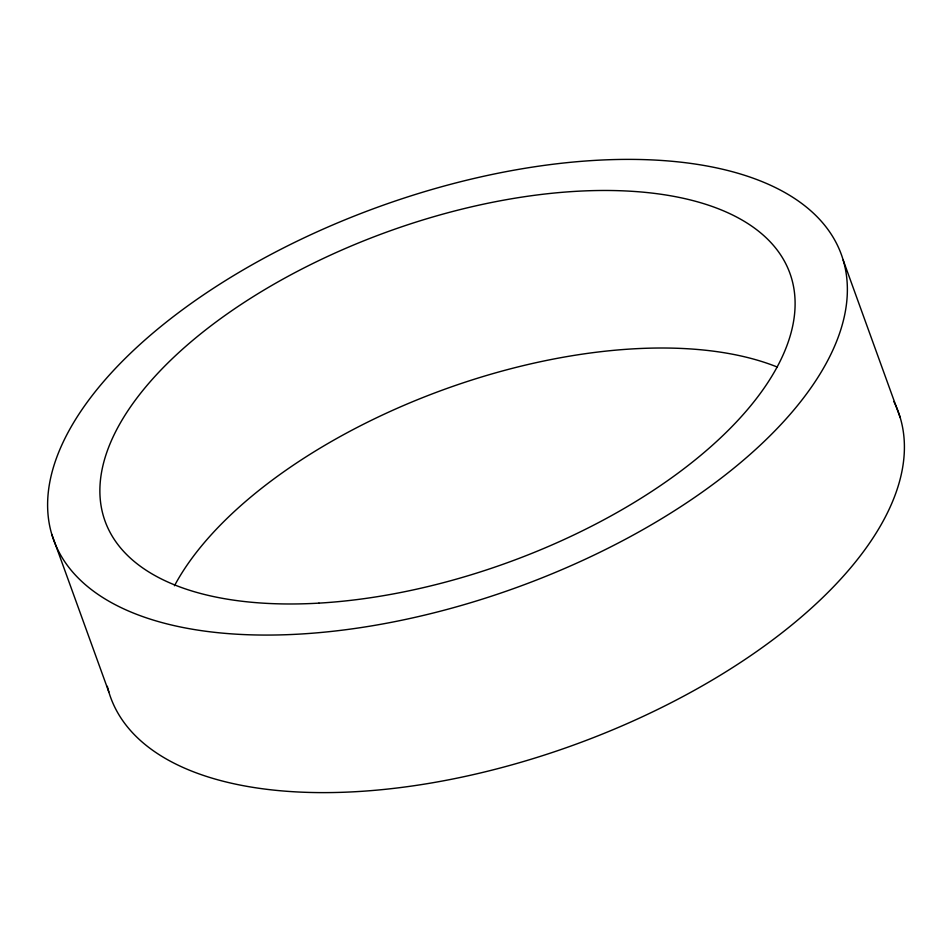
<?xml version="1.0" encoding="UTF-8"?>
<svg xmlns="http://www.w3.org/2000/svg" width="952" height="952" viewBox="0 0 952 952"><rect width="100%" height="100%" fill="white"/><g stroke="black" fill="none" stroke-linecap="round" stroke-linejoin="round"><path stroke-width="1.43" d="M843.186 260.098A418.916 202.455 -19.9 0 1 299.606 634.091A418.916 202.455 -19.9 0 1 199.67 297.488A418.916 202.455 -19.9 0 1 843.186 260.098L900.211 417.642M51.789 534.358L108.814 691.902M893.833 401.518A418.916 202.455 -19.9 0 1 573.485 745.118A418.916 202.455 -19.9 0 1 107.326 686.297M174.466 585.754A364.164 175.989 -19.9 0 1 444.156 389.451A364.164 175.989 -19.9 0 1 777.332 367.067M318.932 603.128A364.164 175.989 -19.9 0 0 791.469 278.02A364.164 175.989 -19.9 0 0 232.062 310.53A364.164 175.989 -19.9 0 0 318.932 603.128"/></g></svg>
